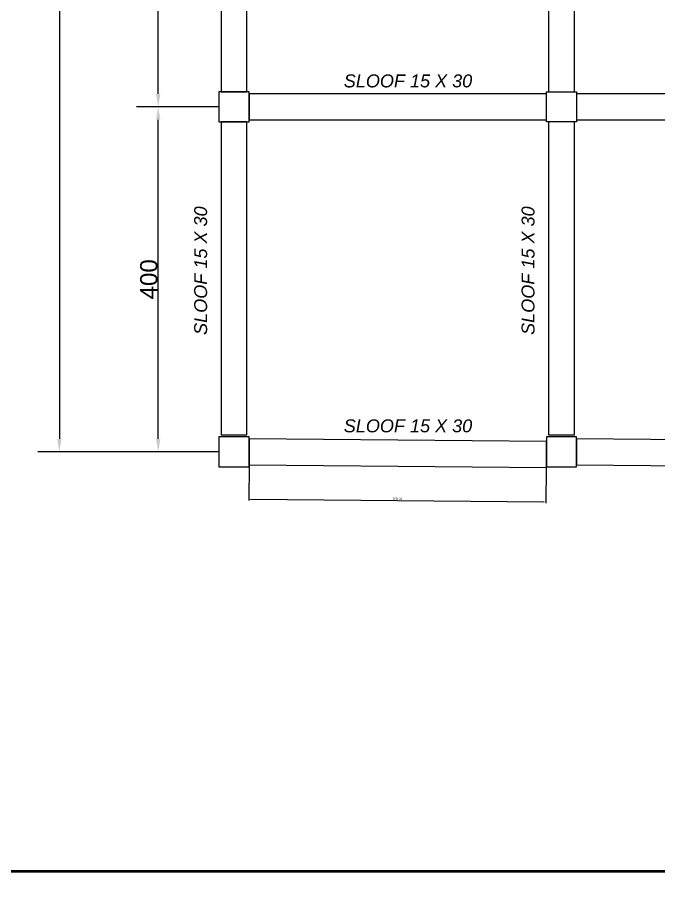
# Model space of a CAD drawing. Header units: centimetres. Extents: x -377343 to 693706, y 194584 to 813780.
# Drawn here: x 160521 to 161266, y 497764 to 498769 of the extents above; entities that cross this region are included whole.
import ezdxf

# ---------------------------------------------------------------- set-up
doc = ezdxf.new("R2010")
doc.units = ezdxf.units.CM
doc.header["$PDMODE"] = 3
for name, color, linetype in [('balok', 235, 'Continuous'), ('KOLOM', 11, 'Continuous'), ('Layer1', 7, 'Continuous'), ('PIPA', 11, 'Continuous')]:
    doc.layers.add(name, color=color, linetype=linetype)
doc.layers.add('Legenda', color=252, linetype='Continuous', lineweight=20)
doc.styles.get("Standard").update_dxf_attribs({"font": 'arial.ttf'})
doc.dimstyles.new('ISO-25', dxfattribs={"dimtxt": 2.5, "dimasz": 2.5, "dimexe": 1.25, "dimexo": 0.625, "dimtad": 1, "dimtxsty": 'Standard', "dimcen": 2.5, "dimadec": 0, "dimazin": 0, "dimtfac": 1, "dimtmove": 0, "dimatfit": 3, "dimfxl": 1, "dimarcsym": 0})

# ---------------------------------------------------------------- blocks, each defined once
blk = doc.blocks.new('*D27')
at = {"layer": 'Defpoints', "color": 0, "transparency": 16777216}
for p in [(160685, 499065.7), (160754.9, 499065.7), (160755.5, 498665.7)]:
    blk.add_point(p, dxfattribs=at)
at = {"layer": 'Layer1', "color": 0, "lineweight": -2, "transparency": 16777216}
for p, q in [((160754.3, 499065.7), (160660, 499065.7)), ((160685, 498680.7), (160685, 499050.7)), ((160754.9, 498665.7), (160660, 498665.7))]:
    blk.add_line(p, q, dxfattribs=at)
at = {"layer": 'Layer1', "color": 0, "transparency": 16777216}
for points in [[(160682.5, 499050.7), (160687.5, 499050.7), (160685, 499065.7)], [(160682.5, 498680.7), (160687.5, 498680.7), (160685, 498665.7)]]:
    blk.add_solid(points, dxfattribs=at)
at = {"layer": 'Layer1', "color": 0, "transparency": 16777216, "insert": (160674.2, 498865.7), "char_height": 20, "attachment_point": 5, "rotation": 90}
blk.add_mtext('400', dxfattribs=at)
blk = doc.blocks.new('*D35')
at = {"layer": 'Defpoints', "color": 0, "transparency": 16777216}
for p in [(160685, 498665.7), (160755.5, 498665.7), (160755.5, 498265.7)]:
    blk.add_point(p, dxfattribs=at)
at = {"layer": 'Layer1', "color": 0, "lineweight": -2, "transparency": 16777216}
for p, q in [((160754.9, 498665.7), (160660, 498665.7)), ((160685, 498280.7), (160685, 498650.7)), ((160754.9, 498265.7), (160660, 498265.7))]:
    blk.add_line(p, q, dxfattribs=at)
at = {"layer": 'Layer1', "color": 0, "transparency": 16777216}
for points in [[(160682.5, 498650.7), (160687.5, 498650.7), (160685, 498665.7)], [(160682.5, 498280.7), (160687.5, 498280.7), (160685, 498265.7)]]:
    blk.add_solid(points, dxfattribs=at)
at = {"layer": 'Layer1', "color": 0, "transparency": 16777216, "insert": (160674.2, 498465.7), "char_height": 20, "attachment_point": 5, "rotation": 90}
blk.add_mtext('400', dxfattribs=at)
blk = doc.blocks.new('*D26')
at = {"layer": 'Defpoints', "color": 0, "transparency": 16777216}
for p in [(160755.5, 500265.7), (160570.3, 498265.7), (160754.9, 498265.7)]:
    blk.add_point(p, dxfattribs=at)
at = {"layer": 'Layer1', "color": 0, "lineweight": -2, "transparency": 16777216}
for p, q in [((160754.9, 500265.7), (160545.3, 500265.7)), ((160570.3, 500250.7), (160570.3, 498280.7)), ((160754.3, 498265.7), (160545.3, 498265.7))]:
    blk.add_line(p, q, dxfattribs=at)
at = {"layer": 'Layer1', "color": 0, "transparency": 16777216}
for points in [[(160567.8, 500250.7), (160572.8, 500250.7), (160570.3, 500265.7)], [(160567.8, 498280.7), (160572.8, 498280.7), (160570.3, 498265.7)]]:
    blk.add_solid(points, dxfattribs=at)
at = {"layer": 'Layer1', "color": 0, "transparency": 16777216, "insert": (160559.5, 499265.7), "char_height": 20, "attachment_point": 5, "rotation": 90}
blk.add_mtext('2000', dxfattribs=at)
blk = doc.blocks.new('*D139')
at = {"layer": 'Defpoints', "color": 0, "transparency": 16777216}
for p in [(160790.5, 498250.7), (161135.5, 498247.6), (161135.2, 498207.6)]:
    blk.add_point(p, dxfattribs=at)
at = {"layer": 'PIPA', "color": 0, "lineweight": -2, "transparency": 16777216}
for p, q in [((160790.5, 498250.1), (160790.1, 498209.4)), ((161135.5, 498247), (161135.1, 498206.3)), ((160792.7, 498210.6), (161132.7, 498207.6))]:
    blk.add_line(p, q, dxfattribs=at)
at = {"layer": 'PIPA', "color": 0, "transparency": 16777216}
for points in [[(160792.7, 498211), (160792.7, 498210.2), (160790.2, 498210.6)], [(161132.7, 498208), (161132.7, 498207.2), (161135.2, 498207.6)]]:
    blk.add_solid(points, dxfattribs=at)
at = {"layer": 'PIPA', "color": 0, "transparency": 16777216, "insert": (160962.7, 498211.2), "char_height": 2.5, "attachment_point": 5, "rotation": 359.494}
blk.add_mtext('345,01', dxfattribs=at)

msp = doc.modelspace()

# ---------------------------------------------------------------- linework, layer by layer
at = {"layer": 'balok'}
for points in [[(160758.013, 499048.185), (160758.013, 498683.185), (160788.013, 498683.185), (160788.013, 499048.185)], [(161138.013, 499048.185), (161138.013, 498683.185), (161168.013, 498683.185), (161168.013, 499048.185)], [(160790.513, 498650.685), (161135.513, 498650.685), (161135.513, 498680.685), (160790.513, 498680.685)], [(161170.513, 498650.685), (161515.513, 498650.685), (161515.513, 498680.685), (161170.513, 498680.685)], [(160758.013, 498648.185), (160758.013, 498285.423), (160788.013, 498285.423), (160788.013, 498648.185)], [(161138.013, 498648.185), (161138.013, 498285.423), (161168.013, 498285.423), (161168.013, 498648.185)], [(160790.513, 498250.685), (161135.513, 498247.638), (161135.513, 498277.638), (160790.513, 498280.685)], [(161170.513, 498250.685), (161515.513, 498247.638), (161515.513, 498277.638), (161170.513, 498280.685)]]:
    msp.add_lwpolyline(points, close=True, dxfattribs=at)
at = {"layer": 'KOLOM'}
for points in [[(160755.513, 498648.185), (160790.513, 498648.185), (160790.513, 498683.185), (160755.513, 498683.185)], [(161135.513, 498683.185), (161170.513, 498683.185), (161170.513, 498648.185), (161135.513, 498648.185)], [(160755.513, 498248.185), (160790.513, 498248.185), (160790.513, 498283.185), (160755.513, 498283.185)], [(161135.513, 498248.185), (161170.513, 498248.185), (161170.513, 498283.185), (161135.513, 498283.185)]]:
    msp.add_lwpolyline(points, close=True, dxfattribs=at)
at = {"layer": 'Legenda', "color": 1, "lineweight": 50}
msp.add_lwpolyline([(159915.985, 500582.743), (163286.677, 500582.743), (163286.677, 497779.182), (159915.985, 497779.182)], close=True, dxfattribs=at)
at = {"layer": 'PIPA', "lineweight": 35, "extrusion": (0, 0.816497, 0.57735), "elevation": 193451.324}
msp.add_lwpolyline([(-421704.212, -325591.681), (-159560.265, -63447.734), (377343.333, -600351.331), (-158232.47, -1135927.133), (-693706.405, -600453.199), (-454216.825, -360963.619)], dxfattribs=at)

# ---------------------------------------------------------------- texts
at = {"layer": 'Layer1', "char_height": 15, "attachment_point": 1}
for insert in [(160900.403, 498703.268), (160900.403, 498303.268)]:
    msp.add_mtext_dynamic_manual_height_columns('{\\fArial|b0|i1|c0|p34;SLOOF 15 X 30}', width=159.09775, gutter_width=12.5, heights=[0], dxfattribs=dict(at, insert=insert))
at = {"layer": 'Layer1', "char_height": 15, "attachment_point": 1, "rotation": 90}
for insert in [(160726.756, 498401.194), (161106.756, 498401.194)]:
    msp.add_mtext_dynamic_manual_height_columns('{\\fArial|b0|i1|c0|p34;SLOOF 15 X 30}', width=159.09775, gutter_width=12.5, heights=[0], dxfattribs=dict(at, insert=insert))

# ---------------------------------------------------------------- dimensions: what is measured, and where the dimension line sits
at = {"layer": 'Layer1'}
for base, p1, p2, picture, middle in [((160570.331, 498265.685), (160755.513, 500265.685), (160754.888, 498265.685), '*D26', (160559.494, 499265.685)), ((160685.011, 499065.685), (160755.513, 498665.685), (160754.888, 499065.685), '*D27', (160674.175, 498865.685)), ((160685.011, 498665.685), (160755.513, 498265.685), (160755.513, 498665.685), '*D35', (160674.175, 498465.685))]:
    dim = msp.add_linear_dim(base=base, p1=p1, p2=p2, angle=90, dimstyle='ISO-25', override={"dimtxt": 20, "dimasz": 15, "dimexe": 25}, dxfattribs=at)
    dim.commit()
    dim.dimension.update_dxf_attribs({"geometry": picture, "text_midpoint": middle})
at = {"layer": 'PIPA'}
dim = msp.add_aligned_dim(p1=(160790.513, 498250.685), p2=(161135.513, 498247.638), distance=-40.081, dimstyle='ISO-25', dxfattribs=at)
dim.commit()
dim.dimension.update_dxf_attribs({"geometry": '*D139', "text_midpoint": (160962.678, 498211.21)})

doc.saveas('drawing.dxf')
